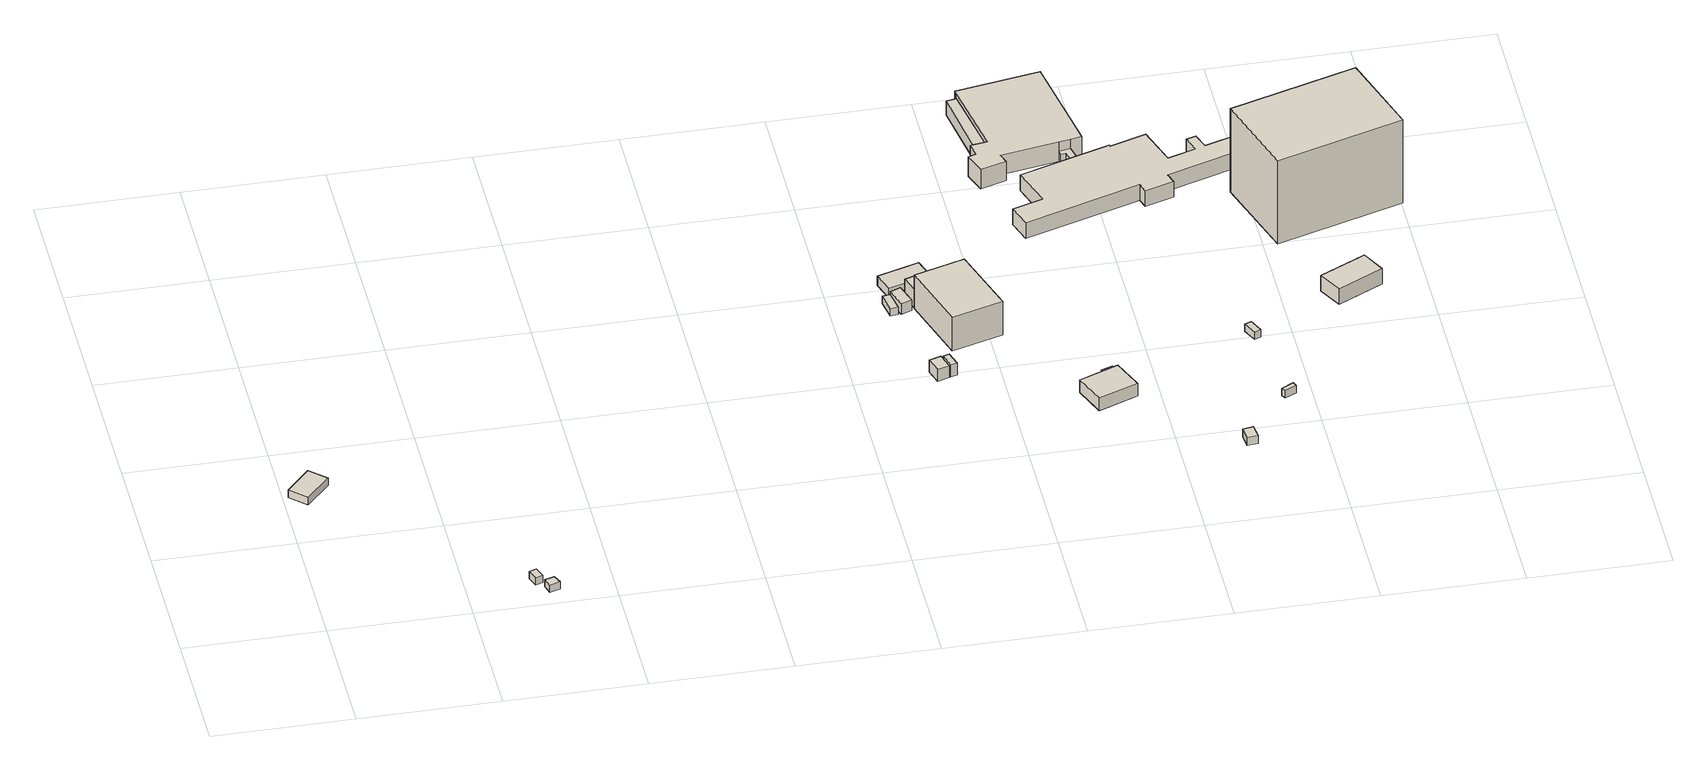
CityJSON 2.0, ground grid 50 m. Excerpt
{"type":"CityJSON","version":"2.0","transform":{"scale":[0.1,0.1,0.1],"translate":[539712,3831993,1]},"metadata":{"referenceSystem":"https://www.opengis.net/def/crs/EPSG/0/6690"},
"CityObjects":{
"building1":{"type":"Building","attributes":{"class":"3001","measuredHeight":3.3,"BuildingDetailAttribute.specifiedBuildingCoverageRate":0.6,"BuildingDetailAttribute.surveyYear":2017,"BuildingIDAttribute.prefecture":"27","BuildingIDAttribute.city":"27125"},"geometry":[{"type":"Solid","lod":"1","boundaries":[[[[0,1,2,3]],[[2,4,5,3]],[[1,6,4,2]],[[0,7,6,1]],[[3,5,7,0]],[[4,6,7,5]]]]}]},
"building2":{"type":"Building","attributes":{"class":"3003","BuildingDetailAttribute.specifiedBuildingCoverageRate":0.6,"BuildingDetailAttribute.surveyYear":2017,"BuildingIDAttribute.prefecture":"27","BuildingIDAttribute.city":"27125"},"geometry":[{"type":"Solid","lod":"1","boundaries":[[[[8,9,10,11]],[[10,12,13,11]],[[9,14,12,10]],[[8,15,14,9]],[[11,13,15,8]],[[12,14,15,13]]]]}]},
"building3":{"type":"Building","attributes":{"class":"3003","BuildingDetailAttribute.specifiedBuildingCoverageRate":0.6,"BuildingDetailAttribute.surveyYear":2017,"BuildingHighTideRiskAttribute.description":"1","BuildingHighTideRiskAttribute.rank":"2","BuildingHighTideRiskAttribute.depth":0.677,"BuildingIDAttribute.prefecture":"27","BuildingIDAttribute.city":"27125"},"geometry":[{"type":"Solid","lod":"1","boundaries":[[[[16,17,18,19]],[[18,20,21,19]],[[17,22,20,18]],[[16,23,22,17]],[[19,21,23,16]],[[20,22,23,21]]]]}]},
"building4":{"type":"Building","attributes":{"class":"3001","measuredHeight":5,"BuildingDetailAttribute.specifiedBuildingCoverageRate":0.6,"BuildingDetailAttribute.surveyYear":2017,"BuildingTsunamiRiskAttribute.description":"1","BuildingTsunamiRiskAttribute.rank":"2","BuildingTsunamiRiskAttribute.depth":1.8,"BuildingHighTideRiskAttribute.description":"1","BuildingHighTideRiskAttribute.rank":"3","BuildingHighTideRiskAttribute.depth":4.56,"BuildingIDAttribute.prefecture":"27","BuildingIDAttribute.city":"27125"},"geometry":[{"type":"Solid","lod":"1","boundaries":[[[[24,25,26,27]],[[26,28,29,27]],[[25,30,28,26]],[[24,31,30,25]],[[27,29,31,24]],[[28,30,31,29]]]]}]},
"building5":{"type":"Building","attributes":{"class":"3001","BuildingDetailAttribute.specifiedBuildingCoverageRate":0.6,"BuildingDetailAttribute.surveyYear":2017,"BuildingTsunamiRiskAttribute.description":"1","BuildingTsunamiRiskAttribute.rank":"2","BuildingTsunamiRiskAttribute.depth":1.54,"BuildingHighTideRiskAttribute.description":"1","BuildingHighTideRiskAttribute.rank":"3","BuildingHighTideRiskAttribute.depth":4.31,"BuildingIDAttribute.prefecture":"27","BuildingIDAttribute.city":"27125"},"geometry":[{"type":"Solid","lod":"1","boundaries":[[[[32,33,34,35,36]],[[35,37,38,36]],[[34,39,37,35]],[[33,40,39,34]],[[32,41,40,33]],[[36,38,41,32]],[[37,39,40,41,38]]]]}]},
"building6":{"type":"Building","attributes":{"class":"3001","measuredHeight":5.1,"BuildingDetailAttribute.specifiedBuildingCoverageRate":0.6,"BuildingDetailAttribute.surveyYear":2017,"BuildingTsunamiRiskAttribute.description":"1","BuildingTsunamiRiskAttribute.rank":"2","BuildingTsunamiRiskAttribute.depth":1.8,"BuildingHighTideRiskAttribute.description":"1","BuildingHighTideRiskAttribute.rank":"3","BuildingHighTideRiskAttribute.depth":4.56,"BuildingIDAttribute.prefecture":"27","BuildingIDAttribute.city":"27125"},"geometry":[{"type":"Solid","lod":"1","boundaries":[[[[42,43,44,45]],[[44,46,47,45]],[[43,48,46,44]],[[42,49,48,43]],[[45,47,49,42]],[[46,48,49,47]]]]}]},
"building7":{"type":"Building","attributes":{"計測周辺長":24.06,"1/2500図郭":84,"区名":"住之江区","町丁目名称":"南港東７丁目","街区番号":3,"class":"3001","usage":"431","measuredHeight":4.4,"storeysAboveGround":2,"BuildingDetailAttribute.buildingRoofEdgeArea":32.47,"BuildingDetailAttribute.buildingStructureType":"610","BuildingDetailAttribute.buildingStructureOrgType":"2","BuildingDetailAttribute.detailedUsage":"1720","BuildingDetailAttribute.specifiedBuildingCoverageRate":0.6,"BuildingDetailAttribute.surveyYear":2017,"BuildingTsunamiRiskAttribute.description":"1","BuildingTsunamiRiskAttribute.rank":"2","BuildingTsunamiRiskAttribute.depth":1.32,"BuildingHighTideRiskAttribute.description":"1","BuildingHighTideRiskAttribute.rank":"3","BuildingHighTideRiskAttribute.depth":4.09,"BuildingIDAttribute.prefecture":"27","BuildingIDAttribute.city":"27125"},"geometry":[{"type":"Solid","lod":"1","boundaries":[[[[50,51,52,53]],[[52,54,55,53]],[[51,56,54,52]],[[50,57,56,51]],[[53,55,57,50]],[[54,56,57,55]]]]}]},
"building8":{"type":"Building","attributes":{"計測周辺長":47.41,"1/2500図郭":84,"区名":"住之江区","町丁目名称":"南港東７丁目","街区番号":3,"class":"3001","usage":"431","measuredHeight":3.9,"storeysAboveGround":1,"BuildingDetailAttribute.buildingRoofEdgeArea":125.05,"BuildingDetailAttribute.buildingStructureType":"610","BuildingDetailAttribute.buildingStructureOrgType":"2","BuildingDetailAttribute.detailedUsage":"1720","BuildingDetailAttribute.specifiedBuildingCoverageRate":0.6,"BuildingDetailAttribute.surveyYear":2017,"BuildingTsunamiRiskAttribute.description":"1","BuildingTsunamiRiskAttribute.rank":"2","BuildingTsunamiRiskAttribute.depth":1.35,"BuildingHighTideRiskAttribute.description":"1","BuildingHighTideRiskAttribute.rank":"3","BuildingHighTideRiskAttribute.depth":4.12,"BuildingIDAttribute.prefecture":"27","BuildingIDAttribute.city":"27125"},"geometry":[{"type":"Solid","lod":"1","boundaries":[[[[58,59,60,61]],[[60,62,63,61]],[[59,64,62,60]],[[58,65,64,59]],[[61,63,65,58]],[[62,64,65,63]]]]}]},
"building9":{"type":"Building","attributes":{"計測周辺長":51.56,"1/2500図郭":84,"区名":"住之江区","町丁目名称":"南港東７丁目","街区番号":3,"class":"3003","usage":"431","measuredHeight":7.8,"storeysAboveGround":2,"BuildingDetailAttribute.buildingRoofEdgeArea":129.5,"BuildingDetailAttribute.buildingStructureType":"610","BuildingDetailAttribute.buildingStructureOrgType":"2","BuildingDetailAttribute.detailedUsage":"1720","BuildingDetailAttribute.specifiedBuildingCoverageRate":0.6,"BuildingDetailAttribute.surveyYear":2017,"BuildingTsunamiRiskAttribute.description":"1","BuildingTsunamiRiskAttribute.rank":"2","BuildingTsunamiRiskAttribute.depth":1.32,"BuildingHighTideRiskAttribute.description":"1","BuildingHighTideRiskAttribute.rank":"3","BuildingHighTideRiskAttribute.depth":4.09,"BuildingIDAttribute.prefecture":"27","BuildingIDAttribute.city":"27125"},"geometry":[{"type":"Solid","lod":"1","boundaries":[[[[66,67,68,69]],[[68,70,71,69]],[[67,72,70,68]],[[66,73,72,67]],[[69,71,73,66]],[[70,72,73,71]]]]}]},
"building10":{"type":"Building","attributes":{"計測周辺長":92.4,"1/2500図郭":84,"区名":"住之江区","町丁目名称":"南港東７丁目","街区番号":3,"class":"3001","usage":"431","measuredHeight":14,"storeysAboveGround":5,"BuildingDetailAttribute.buildingRoofEdgeArea":517.66,"BuildingDetailAttribute.buildingStructureType":"603","BuildingDetailAttribute.buildingStructureOrgType":"3","BuildingDetailAttribute.detailedUsage":"1720","BuildingDetailAttribute.specifiedBuildingCoverageRate":0.6,"BuildingDetailAttribute.surveyYear":2017,"BuildingTsunamiRiskAttribute.description":"1","BuildingTsunamiRiskAttribute.rank":"2","BuildingTsunamiRiskAttribute.depth":1.26,"BuildingHighTideRiskAttribute.description":"1","BuildingHighTideRiskAttribute.rank":"3","BuildingHighTideRiskAttribute.depth":4.03,"BuildingIDAttribute.prefecture":"27","BuildingIDAttribute.city":"27125"},"geometry":[{"type":"Solid","lod":"1","boundaries":[[[[74,75,76,77]],[[76,78,79,77]],[[75,80,78,76]],[[74,81,80,75]],[[77,79,81,74]],[[78,80,81,79]]]]}]},
"building11":{"type":"Building","attributes":{"class":"3001","measuredHeight":5.3,"BuildingDetailAttribute.specifiedBuildingCoverageRate":0.6,"BuildingDetailAttribute.surveyYear":2017,"BuildingTsunamiRiskAttribute.description":"1","BuildingTsunamiRiskAttribute.rank":"2","BuildingTsunamiRiskAttribute.depth":1.86,"BuildingHighTideRiskAttribute.description":"1","BuildingHighTideRiskAttribute.rank":"3","BuildingHighTideRiskAttribute.depth":4.61,"BuildingIDAttribute.prefecture":"27","BuildingIDAttribute.city":"27125"},"geometry":[{"type":"Solid","lod":"1","boundaries":[[[[82,83,84,85]],[[84,86,87,85]],[[83,88,86,84]],[[82,89,88,83]],[[85,87,89,82]],[[86,88,89,87]]]]}]},
"building12":{"type":"Building","attributes":{"class":"3001","BuildingDetailAttribute.specifiedBuildingCoverageRate":0.6,"BuildingDetailAttribute.surveyYear":2017,"BuildingTsunamiRiskAttribute.description":"1","BuildingTsunamiRiskAttribute.rank":"2","BuildingTsunamiRiskAttribute.depth":1.88,"BuildingHighTideRiskAttribute.description":"1","BuildingHighTideRiskAttribute.rank":"3","BuildingHighTideRiskAttribute.depth":4.63,"BuildingIDAttribute.prefecture":"27","BuildingIDAttribute.city":"27125"},"geometry":[{"type":"Solid","lod":"1","boundaries":[[[[90,91,92,93]],[[92,94,95,93]],[[91,96,94,92]],[[90,97,96,91]],[[93,95,97,90]],[[94,96,97,95]]]]}]},
"building13":{"type":"Building","attributes":{"計測周辺長":173.02,"1/2500図郭":84,"区名":"住之江区","町丁目名称":"南港東７丁目","街区番号":3,"class":"3001","usage":"431","measuredHeight":5.8,"storeysAboveGround":1,"BuildingDetailAttribute.buildingRoofEdgeArea":1534.1,"BuildingDetailAttribute.buildingStructureType":"610","BuildingDetailAttribute.buildingStructureOrgType":"2","BuildingDetailAttribute.detailedUsage":"1720","BuildingDetailAttribute.specifiedBuildingCoverageRate":0.6,"BuildingDetailAttribute.surveyYear":2017,"BuildingTsunamiRiskAttribute.description":"1","BuildingTsunamiRiskAttribute.rank":"2","BuildingTsunamiRiskAttribute.depth":1.49,"BuildingHighTideRiskAttribute.description":"1","BuildingHighTideRiskAttribute.rank":"3","BuildingHighTideRiskAttribute.depth":4.27,"BuildingIDAttribute.prefecture":"27","BuildingIDAttribute.city":"27125"},"geometry":[{"type":"Solid","lod":"1","boundaries":[[[[98,99,100,101]],[[100,102,103,101]],[[99,104,102,100]],[[98,105,104,99]],[[101,103,105,98]],[[102,104,105,103]]]]}]},
"building14":{"type":"Building","attributes":{"計測周辺長":17.62,"1/2500図郭":84,"区名":"住之江区","町丁目名称":"南港東５丁目","街区番号":1,"class":"3001","usage":"431","measuredHeight":3.5,"storeysAboveGround":1,"BuildingDetailAttribute.buildingRoofEdgeArea":19,"BuildingDetailAttribute.buildingStructureType":"610","BuildingDetailAttribute.buildingStructureOrgType":"2","BuildingDetailAttribute.detailedUsage":"1720","BuildingDetailAttribute.specifiedBuildingCoverageRate":0.6,"BuildingDetailAttribute.surveyYear":2017,"BuildingTsunamiRiskAttribute.description":"1","BuildingTsunamiRiskAttribute.rank":"2","BuildingTsunamiRiskAttribute.depth":1.43,"BuildingHighTideRiskAttribute.description":"1","BuildingHighTideRiskAttribute.rank":"3","BuildingHighTideRiskAttribute.depth":4.18,"BuildingIDAttribute.prefecture":"27","BuildingIDAttribute.city":"27125"},"geometry":[{"type":"Solid","lod":"1","boundaries":[[[[106,107,108,109]],[[108,110,111,109]],[[107,112,110,108]],[[106,113,112,107]],[[109,111,113,106]],[[110,112,113,111]]]]}]},
"building15":{"type":"Building","attributes":{"計測周辺長":173.02,"1/2500図郭":84,"区名":"住之江区","町丁目名称":"南港東７丁目","街区番号":3,"class":"3001","usage":"431","measuredHeight":8.1,"storeysAboveGround":1,"BuildingDetailAttribute.buildingRoofEdgeArea":1534.1,"BuildingDetailAttribute.buildingStructureType":"610","BuildingDetailAttribute.buildingStructureOrgType":"2","BuildingDetailAttribute.detailedUsage":"1720","BuildingDetailAttribute.specifiedBuildingCoverageRate":0.6,"BuildingDetailAttribute.surveyYear":2017,"BuildingTsunamiRiskAttribute.description":"1","BuildingTsunamiRiskAttribute.rank":"2","BuildingTsunamiRiskAttribute.depth":1.51,"BuildingHighTideRiskAttribute.description":"1","BuildingHighTideRiskAttribute.rank":"3","BuildingHighTideRiskAttribute.depth":4.29,"BuildingIDAttribute.prefecture":"27","BuildingIDAttribute.city":"27125"},"geometry":[{"type":"Solid","lod":"1","boundaries":[[[[114,115,116,117,118,119,120,121,122,123,124,125,126,127,128,129]],[[128,130,131,129]],[[127,132,130,128]],[[126,133,132,127]],[[125,134,133,126]],[[124,135,134,125]],[[123,136,135,124]],[[122,137,136,123]],[[121,138,137,122]],[[120,139,138,121]],[[119,140,139,120]],[[118,141,140,119]],[[117,142,141,118]],[[116,143,142,117]],[[115,144,143,116]],[[114,145,144,115]],[[129,131,145,114]],[[130,132,133,134,135,136,137,138,139,140,141,142,143,144,145,131]]]]}]},
"building16":{"type":"Building","attributes":{"class":"3003","measuredHeight":4.2,"BuildingDetailAttribute.specifiedBuildingCoverageRate":0.6,"BuildingDetailAttribute.surveyYear":2017,"BuildingTsunamiRiskAttribute.description":"1","BuildingTsunamiRiskAttribute.rank":"2","BuildingTsunamiRiskAttribute.depth":1.38,"BuildingHighTideRiskAttribute.description":"1","BuildingHighTideRiskAttribute.rank":"3","BuildingHighTideRiskAttribute.depth":4.16,"BuildingIDAttribute.prefecture":"27","BuildingIDAttribute.city":"27125"},"geometry":[{"type":"Solid","lod":"1","boundaries":[[[[146,147,148,149,150,151,152,153]],[[152,154,155,153]],[[151,156,154,152]],[[150,157,156,151]],[[149,158,157,150]],[[148,159,158,149]],[[147,160,159,148]],[[146,161,160,147]],[[153,155,161,146]],[[154,156,157,158,159,160,161,155]]]]}]},
"building17":{"type":"Building","attributes":{"class":"3003","BuildingDetailAttribute.specifiedBuildingCoverageRate":0.6,"BuildingDetailAttribute.surveyYear":2017,"BuildingTsunamiRiskAttribute.description":"1","BuildingTsunamiRiskAttribute.rank":"2","BuildingTsunamiRiskAttribute.depth":1.54,"BuildingHighTideRiskAttribute.description":"1","BuildingHighTideRiskAttribute.rank":"3","BuildingHighTideRiskAttribute.depth":4.29,"BuildingIDAttribute.prefecture":"27","BuildingIDAttribute.city":"27125"},"geometry":[{"type":"Solid","lod":"1","boundaries":[[[[162,163,164,165]],[[164,166,167,165]],[[163,168,166,164]],[[162,169,168,163]],[[165,167,169,162]],[[166,168,169,167]]]]}]},
"building18":{"type":"Building","attributes":{"計測周辺長":16.55,"1/2500図郭":84,"区名":"住之江区","町丁目名称":"南港東７丁目","街区番号":3,"class":"3003","usage":"431","storeysAboveGround":1,"BuildingDetailAttribute.buildingRoofEdgeArea":14.74,"BuildingDetailAttribute.buildingStructureType":"610","BuildingDetailAttribute.buildingStructureOrgType":"2","BuildingDetailAttribute.detailedUsage":"1720","BuildingDetailAttribute.specifiedBuildingCoverageRate":0.6,"BuildingDetailAttribute.surveyYear":2017,"BuildingTsunamiRiskAttribute.description":"1","BuildingTsunamiRiskAttribute.rank":"2","BuildingTsunamiRiskAttribute.depth":1.82,"BuildingHighTideRiskAttribute.description":"1","BuildingHighTideRiskAttribute.rank":"3","BuildingHighTideRiskAttribute.depth":4.57,"BuildingIDAttribute.prefecture":"27","BuildingIDAttribute.city":"27125"},"geometry":[{"type":"Solid","lod":"1","boundaries":[[[[170,171,172,173]],[[172,174,175,173]],[[171,176,174,172]],[[170,177,176,171]],[[173,175,177,170]],[[174,176,177,175]]]]}]},
"building19":{"type":"Building","attributes":{"計測周辺長":263.88,"1/2500図郭":84,"区名":"住之江区","町丁目名称":"南港東７丁目","街区番号":3,"class":"3001","usage":"431","measuredHeight":6.6,"storeysAboveGround":1,"BuildingDetailAttribute.buildingRoofEdgeArea":1637.79,"BuildingDetailAttribute.buildingStructureType":"610","BuildingDetailAttribute.buildingStructureOrgType":"2","BuildingDetailAttribute.detailedUsage":"1720","BuildingDetailAttribute.specifiedBuildingCoverageRate":0.6,"BuildingDetailAttribute.surveyYear":2017,"BuildingTsunamiRiskAttribute.description":"1","BuildingTsunamiRiskAttribute.rank":"2","BuildingTsunamiRiskAttribute.depth":1.24,"BuildingHighTideRiskAttribute.description":"1","BuildingHighTideRiskAttribute.rank":"3","BuildingHighTideRiskAttribute.depth":4.15,"BuildingIDAttribute.prefecture":"27","BuildingIDAttribute.city":"27125"},"geometry":[{"type":"Solid","lod":"1","boundaries":[[[[178,179,180,181,182,183,184,185,186,187,188,189,190,191,192,193,194,195,196,197,198,199,200,201]],[[200,202,203,201]],[[199,204,202,200]],[[198,205,204,199]],[[197,206,205,198]],[[196,207,206,197]],[[195,208,207,196]],[[194,209,208,195]],[[193,210,209,194]],[[192,211,210,193]],[[191,212,211,192]],[[190,213,212,191]],[[189,214,213,190]],[[188,215,214,189]],[[187,216,215,188]],[[186,217,216,187]],[[185,218,217,186]],[[184,219,218,185]],[[183,220,219,184]],[[182,221,220,183]],[[181,222,221,182]],[[180,223,222,181]],[[179,224,223,180]],[[178,225,224,179]],[[201,203,225,178]],[[202,204,205,206,207,208,209,210,211,212,213,214,215,216,217,218,219,220,221,222,223,224,225,203]]]]}]},
"building20":{"type":"Building","attributes":{"計測周辺長":56.69,"1/2500図郭":84,"区名":"住之江区","町丁目名称":"南港東７丁目","街区番号":3,"class":"3001","usage":"431","measuredHeight":6.4,"storeysAboveGround":2,"BuildingDetailAttribute.buildingRoofEdgeArea":181.56,"BuildingDetailAttribute.buildingStructureType":"610","BuildingDetailAttribute.buildingStructureOrgType":"2","BuildingDetailAttribute.detailedUsage":"1720","BuildingDetailAttribute.specifiedBuildingCoverageRate":0.6,"BuildingDetailAttribute.surveyYear":2017,"BuildingTsunamiRiskAttribute.description":"1","BuildingTsunamiRiskAttribute.rank":"2","BuildingTsunamiRiskAttribute.depth":1.6,"BuildingHighTideRiskAttribute.description":"1","BuildingHighTideRiskAttribute.rank":"3","BuildingHighTideRiskAttribute.depth":4.35,"BuildingIDAttribute.prefecture":"27","BuildingIDAttribute.city":"27125"},"geometry":[{"type":"Solid","lod":"1","boundaries":[[[[226,227,228,229]],[[228,230,231,229]],[[227,232,230,228]],[[226,233,232,227]],[[229,231,233,226]],[[230,232,233,231]]]]}]},
"building21":{"type":"Building","attributes":{"計測周辺長":161.82,"1/2500図郭":84,"区名":"住之江区","町丁目名称":"南港東７丁目","街区番号":3,"class":"3002","usage":"431","measuredHeight":34.9,"storeysAboveGround":1,"BuildingDetailAttribute.buildingRoofEdgeArea":1583.01,"BuildingDetailAttribute.buildingStructureType":"610","BuildingDetailAttribute.buildingStructureOrgType":"2","BuildingDetailAttribute.detailedUsage":"1720","BuildingDetailAttribute.specifiedBuildingCoverageRate":0.6,"BuildingDetailAttribute.surveyYear":2017,"BuildingTsunamiRiskAttribute.description":"1","BuildingTsunamiRiskAttribute.rank":"2","BuildingTsunamiRiskAttribute.depth":1.57,"BuildingHighTideRiskAttribute.description":"1","BuildingHighTideRiskAttribute.rank":"3","BuildingHighTideRiskAttribute.depth":4.49,"BuildingIDAttribute.prefecture":"27","BuildingIDAttribute.city":"27125"},"geometry":[{"type":"Solid","lod":"1","boundaries":[[[[234,235,236,237]],[[236,238,239,237]],[[235,240,238,236]],[[234,241,240,235]],[[237,239,241,234]],[[238,240,241,239]]]]}]}
},
"vertices":[
[4,677,69],[90,771,69],[148,716,69],[62,623,69],[148,716,101],[62,623,101],[90,771,101],[4,677,101],
[709,91,57],[736,100,57],[750,60,57],[723,50,57],[750,60,87],[723,50,87],[736,100,87],[709,91,87],
[752,38,55],[787,48,55],[800,16,55],[763,3,55],[800,16,85],[763,3,85],[787,48,85],[752,38,85],
[2263,1023,8],[2306,1036,8],[2323,978,8],[2280,965,8],[2323,978,58],[2280,965,58],[2306,1036,58],[2263,1023,58],
[2224,1355,11],[2196,1350,11],[2183,1426,11],[2211,1431,11],[2212,1427,11],[2211,1431,41],[2212,1427,41],[2183,1426,41],[2196,1350,41],[2224,1355,41],
[2313,1035,8],[2335,1042,8],[2351,987,8],[2329,980,8],[2351,987,59],[2329,980,59],[2335,1042,59],[2313,1035,59],
[2249,1442,12],[2273,1365,12],[2233,1352,12],[2212,1427,12],[2233,1352,56],[2212,1427,56],[2273,1365,56],[2249,1442,56],
[2187,1525,13],[2337,1572,13],[2361,1496,13],[2210,1449,13],[2361,1496,52],[2210,1449,52],[2337,1572,52],[2187,1525,52],
[2283,1377,12],[2263,1440,12],[2442,1499,12],[2465,1432,12],[2442,1499,90],[2465,1432,90],[2263,1440,90],[2283,1377,90],
[2545,1173,11],[2361,1118,11],[2283,1377,11],[2465,1432,11],[2283,1377,151],[2465,1432,151],[2361,1118,151],[2545,1173,151],
[2735,810,9],[2876,866,9],[2921,753,9],[2779,697,9],[2921,753,62],[2779,697,62],[2876,866,62],[2735,810,62],
[2822,878,10],[2862,894,10],[2870,873,10],[2831,857,10],[2870,873,40],[2831,857,40],[2862,894,40],[2822,878,40],
[2645,2129,13],[2600,2414,13],[2636,2420,13],[2685,2135,13],[2636,2420,71],[2685,2135,71],[2600,2414,71],[2645,2129,71],
[3220,452,14],[3257,457,14],[3263,407,14],[3225,402,14],[3263,407,48],[3225,402,48],[3257,457,48],[3220,452,48],
[2634,2433,12],[2935,2484,12],[2938,2470,12],[2988,2175,12],[3000,2100,12],[2960,2093,12],[2919,2086,12],[2713,2051,12],[2725,2015,12],[2632,1986,12],[2606,2064,12],[2633,2075,12],[2624,2126,12],[2645,2129,12],[2685,2135,12],[2636,2420,12],[2685,2135,93],[2636,2420,93],[2645,2129,93],[2624,2126,93],[2633,2075,93],[2606,2064,93],[2632,1986,93],[2725,2015,93],[2713,2051,93],[2919,2086,93],[2960,2093,93],[3000,2100,93],[2988,2175,93],[2938,2470,93],[2935,2484,93],[2634,2433,93],
[2973,2034,14],[2998,2041,14],[3003,2028,14],[2953,2012,14],[2939,2068,14],[2922,2066,14],[2919,2086,14],[2960,2093,14],[2919,2086,56],[2960,2093,56],[2922,2066,56],[2939,2068,56],[2953,2012,56],[3003,2028,56],[2998,2041,56],[2973,2034,56],
[3393,654,14],[3438,677,14],[3445,659,14],[3403,639,14],[3445,659,44],[3403,639,44],[3438,677,44],[3393,654,44],
[3344,1035,10],[3368,1046,10],[3391,994,10],[3367,983,10],[3391,994,40],[3367,983,40],[3368,1046,40],[3344,1035,40],
[3003,2028,13],[3086,2055,13],[3088,2048,13],[3217,2090,13],[3264,1945,13],[3363,1977,13],[3345,2036,13],[3380,2047,13],[3399,1989,13],[3537,2033,13],[3535,2039,13],[3619,2067,13],[3642,1996,13],[3624,1991,13],[3629,1976,13],[3244,1851,13],[3257,1813,13],[3154,1780,13],[3142,1818,13],[2725,1683,13],[2698,1768,13],[2807,1803,13],[2760,1950,13],[2953,2012,13],[2760,1950,79],[2953,2012,79],[2807,1803,79],[2698,1768,79],[2725,1683,79],[3142,1818,79],[3154,1780,79],[3257,1813,79],[3244,1851,79],[3629,1976,79],[3624,1991,79],[3642,1996,79],[3619,2067,79],[3535,2039,79],[3537,2033,79],[3399,1989,79],[3380,2047,79],[3345,2036,79],[3363,1977,79],[3264,1945,79],[3217,2090,79],[3088,2048,79],[3086,2055,79],[3003,2028,79],
[3637,1206,11],[3804,1290,11],[3847,1203,11],[3683,1119,11],[3847,1203,75],[3683,1119,75],[3804,1290,75],[3637,1206,75],
[3449,1804,13],[3905,1946,13],[4003,1629,13],[3547,1487,13],[4003,1629,362],[3547,1487,362],[3905,1946,362],[3449,1804,362]
]}
